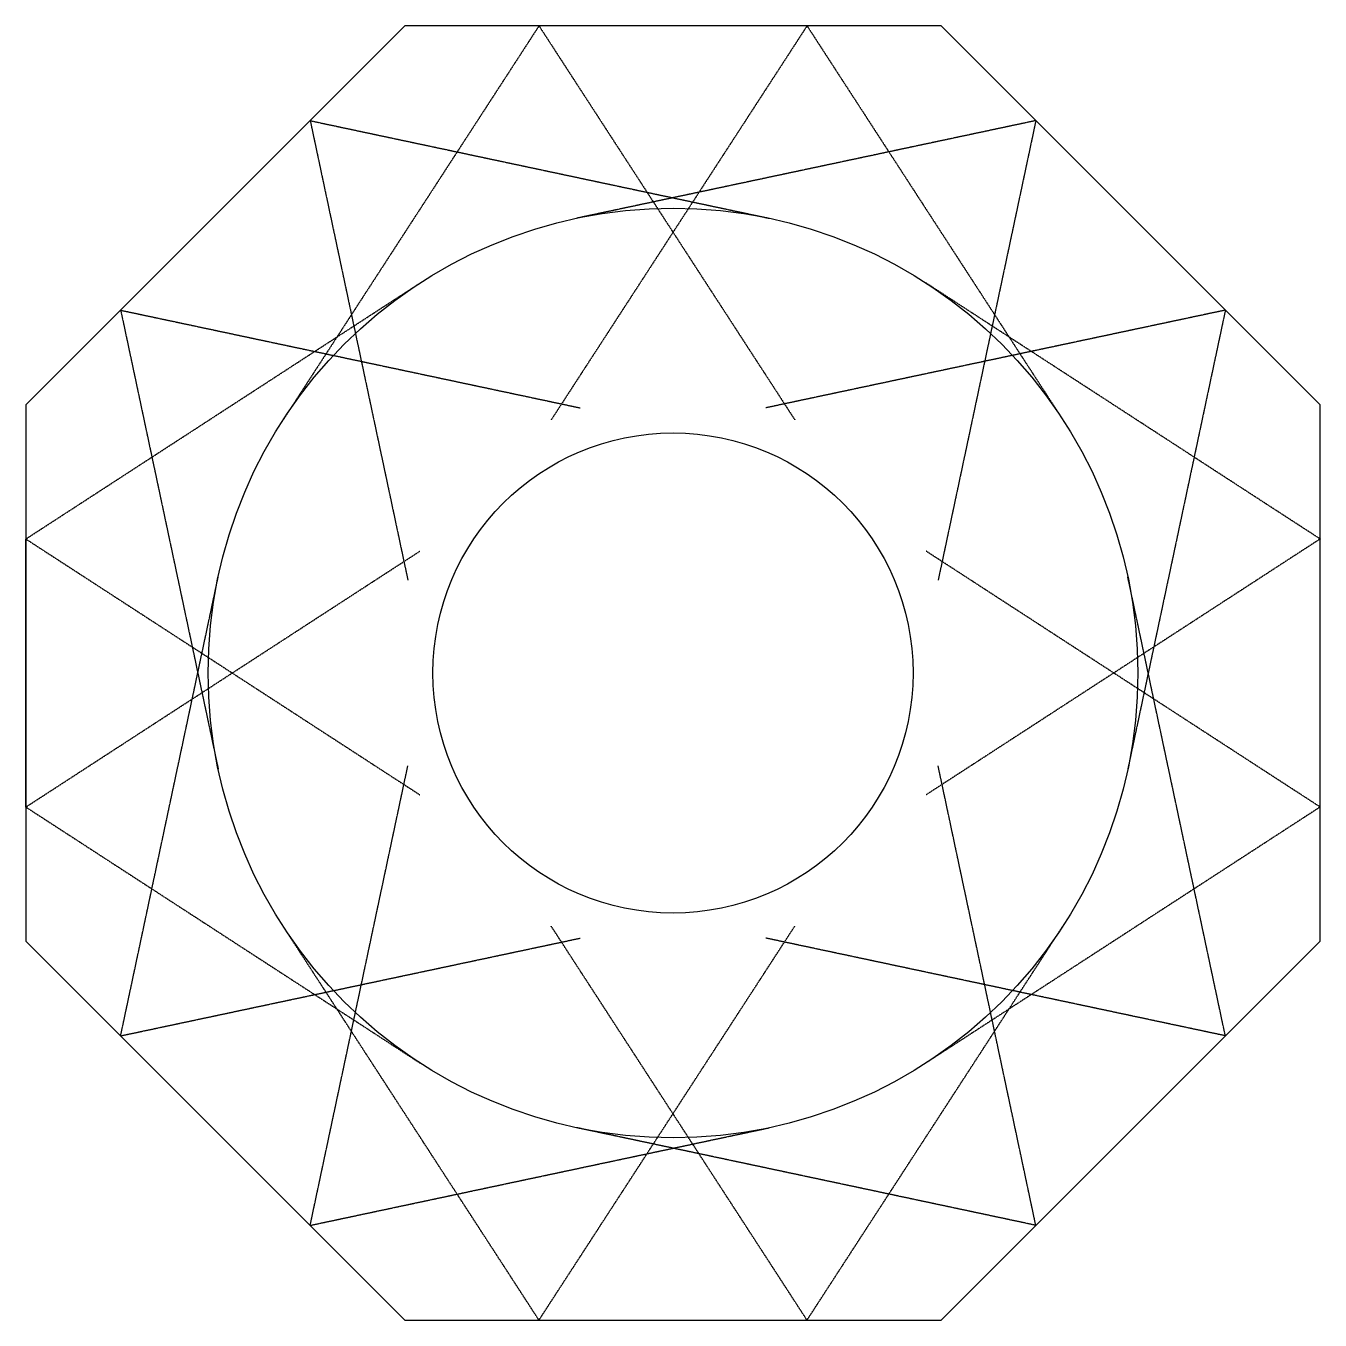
# Model space of a CAD drawing. Header units: millimetres. Extents: x -1811 to 1811, y -1811 to 1811.
import ezdxf

# ---------------------------------------------------------------- set-up
doc = ezdxf.new("R2010")
doc.units = ezdxf.units.MM
doc.linetypes.add('DASHED', pattern=[0.2067, 0.1654, -0.0413])

msp = doc.modelspace()

# ---------------------------------------------------------------- linework, layer by layer
at = {"color": 190, "linetype": 'DASHED', "lineweight": 25, "true_color": 0x8018ff}
for p, q in [((-375, 1810.7), (-1090.8, 708.4)), ((-375, 1810.7), (340.8, 708.4)), ((375, 1810.7), (-340.8, 708.4)), ((375, 1810.7), (1090.8, 708.4)), ((-1015.2, 1545.5), (-741.9, 259.9)), ((-1015.2, 1545.5), (270.4, 1272.2)), ((1015.2, 1545.5), (-270.4, 1272.2)), ((1015.2, 1545.5), (741.9, 259.9)), ((-1810.7, 375), (-708.4, 1090.8)), ((1810.7, 375), (708.4, 1090.8)), ((-1545.5, 1015.2), (-1272.2, -270.4)), ((-1545.5, 1015.2), (-259.9, 741.9)), ((1545.5, 1015.2), (259.9, 741.9)), ((1545.5, 1015.2), (1272.2, -270.4)), ((-1810.7, -375), (-1810.7, 375)), ((-1810.7, 375), (-708.4, -340.8)), ((1810.7, 375), (708.4, -340.8)), ((-1810.7, -375), (-708.4, 340.8)), ((1810.7, -375), (708.4, 340.8)), ((-1545.5, -1015.2), (-1272.2, 270.4)), ((1545.5, -1015.2), (1272.2, 270.4)), ((-1015.2, -1545.5), (-741.9, -259.9)), ((1015.2, -1545.5), (741.9, -259.9)), ((-1810.7, -375), (-708.4, -1090.8)), ((1810.7, -375), (708.4, -1090.8)), ((-375, -1810.7), (-1090.8, -708.4)), ((-375, -1810.7), (340.8, -708.4)), ((375, -1810.7), (-340.8, -708.4)), ((375, -1810.7), (1090.8, -708.4)), ((-1545.5, -1015.2), (-259.9, -741.9)), ((1545.5, -1015.2), (259.9, -741.9)), ((-1015.2, -1545.5), (270.4, -1272.2)), ((1015.2, -1545.5), (-270.4, -1272.2))]:
    msp.add_line(p, q, dxfattribs=at)
msp.add_lwpolyline([(-1810.7, 750), (-1810.7, -750), (-750, -1810.7), (750, -1810.7), (1810.7, -750), (1810.7, 750), (750, 1810.7), (-750, 1810.7)], close=True)
at = {"color": 2, "true_color": 0xffff00}
msp.add_circle((0, 0), 1300.7, dxfattribs=at)
at = {"color": 3, "true_color": 0x00ff00}
msp.add_circle((0, 0), 671.7, dxfattribs=at)

doc.saveas('drawing.dxf')
